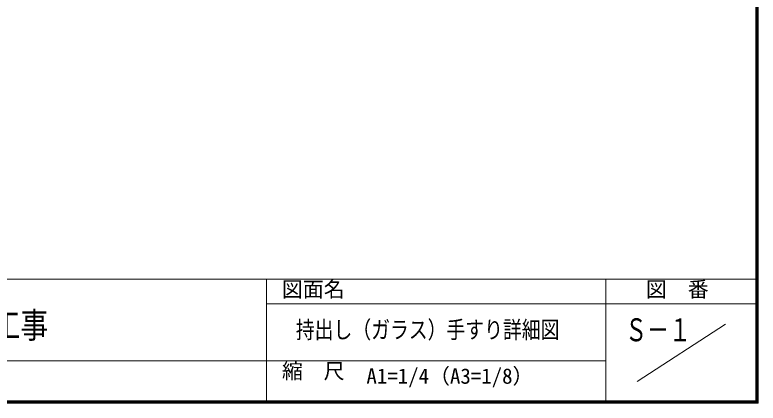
# Model space of a CAD drawing. Units: millimetres at full size; details may follow other scales. Extents: x -3475 to 3471, y -1129 to 1133.
# Drawn here: x 2744 to 3471, y -1129 to -749 of the extents above; entities that cross this region are included whole.
import ezdxf
from ezdxf.enums import TextEntityAlignment as Align

# ---------------------------------------------------------------- set-up
doc = ezdxf.new("R2010")
doc.units = ezdxf.units.MM
doc.header["$LTSCALE"] = 4
for name, color, linetype, lineweight in [('0-0_0', 7, 'Continuous', 9), ('1-1_MOJI', 4, 'Continuous', 5), ('1-3_WAKU', 7, 'Continuous', 9)]:
    doc.layers.add(name, color=color, linetype=linetype, lineweight=lineweight)
doc.styles.add('ＭＳ ゴシック', font='')
doc.styles.get('ＭＳ ゴシック').set_extended_font_data('MS Gothic')

msp = doc.modelspace()

# ---------------------------------------------------------------- linework, layer by layer
at = {"layer": '1-3_WAKU'}
for p, q in [((3468.881, -1126.71), (3468.881, 1130.89)), ((3469.481, -1127.31), (3469.481, 1131.49)), ((3470.081, -1127.91), (3470.081, 1132.09)), ((3470.681, -1128.51), (3470.681, 1132.69)), ((3471.281, -1129.11), (3471.281, 1133.29)), ((270.081, -1007.91), (3470.081, -1007.91)), ((2990.081, -1007.91), (2990.081, -1127.91)), ((3322.081, -1007.91), (3322.081, -1127.91)), ((2990.081, -1031.91), (3470.081, -1031.91)), ((3352.914, -1107.91), (3439.247, -1051.91)), ((2314.081, -1087.91), (3322.081, -1087.91)), ((270.681, -1127.31), (3469.481, -1127.31)), ((271.281, -1126.71), (3468.881, -1126.71)), ((268.881, -1129.11), (3471.281, -1129.11)), ((269.481, -1128.51), (3470.681, -1128.51)), ((270.081, -1127.91), (3470.081, -1127.91))]:
    msp.add_line(p, q, dxfattribs=at)

# ---------------------------------------------------------------- texts
at = {"layer": '0-0_0', "style": 'ＭＳ ゴシック'}
for s, height, width, p in [('（仮称）＊＊＊＊＊＊新築工事', 25.02, 0.8, (2394.325, -1072.936)), ('持出し（ガラス）手すり詳細図', 16.89, 0.8, (3018.829, -1070.818)), ('Ｓ－１', 22.52, 0.7, (3341.097, -1075.423))]:
    msp.add_text(s, height=height, dxfattribs=dict(at, width=width)).set_placement(p, align=Align.BOTTOM_LEFT)
msp.add_text('A1=1/4（A3=1/8）', height=15.01, dxfattribs=at).set_placement((3087.926, -1114.668), align=Align.BOTTOM_LEFT)
at = {"layer": '1-1_MOJI', "color": 6, "style": 'ＭＳ ゴシック'}
for s, p in [('図面名', (3005.188, -1029.751)), ('図  番', (3361.504, -1029.751)), ('縮  尺', (3005.188, -1109.751))]:
    msp.add_text(s, height=15.01, dxfattribs=at).set_placement(p, align=Align.BOTTOM_LEFT)

doc.saveas('drawing.dxf')
